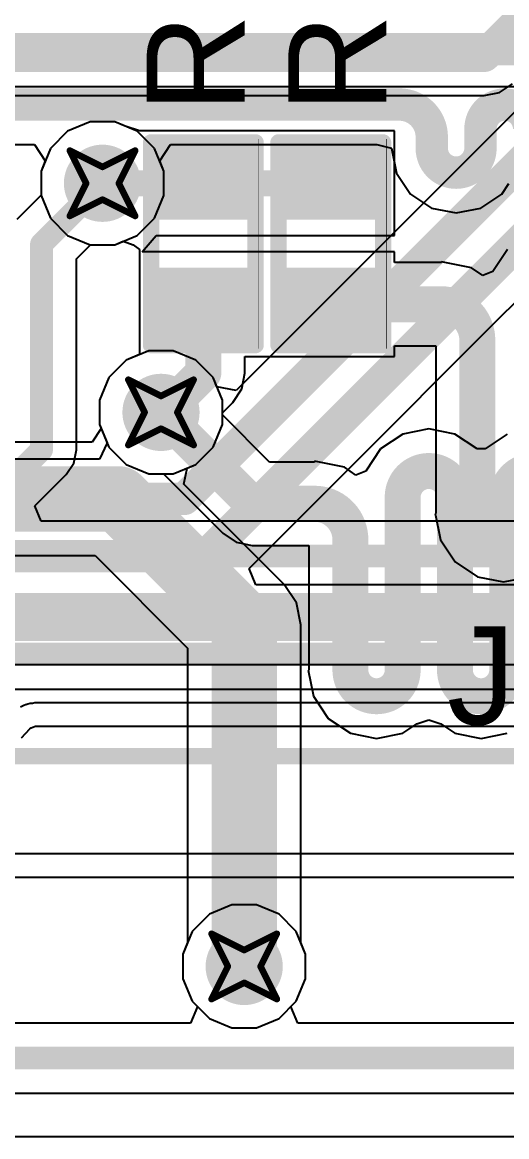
# Model space of a CAD drawing. Header units: inches. Extents: x -3 to 488, y -11 to 93.
# Drawn here: x 87.39 to 91.15, y 5.12 to 13.78 of the extents above; entities that cross this region are included whole.
import ezdxf

# ---------------------------------------------------------------- set-up
doc = ezdxf.new("R2010")
doc.units = ezdxf.units.IN
for name, color, linetype in [('Bottom Layer', 5, 'Continuous'), ('Drill Drawing', 1, 'Continuous'), ('Layer 1', 16, 'Continuous'), ('Layer 2', 76, 'Continuous'), ('Top Layer', 1, 'Continuous'), ('Top Overlay', 2, 'Continuous'), ('Top Paste', 8, 'Continuous'), ('Top Solder', 216, 'Continuous'), ('Via Holes', 16, 'Continuous')]:
    doc.layers.add(name, color=color, linetype=linetype)
doc.styles.add('Arial', font='', dxfattribs={"height": 0.2})
doc.styles.get('Arial').set_extended_font_data('Arial')

msp = doc.modelspace()

# ---------------------------------------------------------------- hatches: boundary and pattern name
at = {"layer": 'Bottom Layer'}
h = msp.add_hatch(color=5, dxfattribs=at)
edge = h.paths.add_edge_path()
edge.add_arc((88.0117, 12.5301), 0.3, 0, 360)
h = msp.add_hatch(color=5, dxfattribs=at)
edge = h.paths.add_edge_path()
edge.add_arc((88.4665, 10.7503), 0.3, 0, 360)
h = msp.add_hatch(color=5, dxfattribs=at)
edge = h.paths.add_edge_path()
edge.add_arc((89.1133, 6.4459), 0.3, 0, 360)
at = {"layer": 'Layer 1'}
h = msp.add_hatch(color=16, dxfattribs=at)
edge = h.paths.add_edge_path()
edge.add_arc((88.0117, 12.5301), 0.3, 0, 360)
h = msp.add_hatch(color=16, dxfattribs=at)
edge = h.paths.add_edge_path()
edge.add_arc((88.4665, 10.7503), 0.3, 0, 360)
h = msp.add_hatch(color=16, dxfattribs=at)
edge = h.paths.add_edge_path()
edge.add_arc((89.1133, 6.4459), 0.3, 0, 360)
at = {"layer": 'Layer 2'}
h = msp.add_hatch(color=76, dxfattribs=at)
edge = h.paths.add_edge_path()
edge.add_arc((88.0117, 12.5301), 0.3, 0, 360)
h = msp.add_hatch(color=76, dxfattribs=at)
edge = h.paths.add_edge_path()
edge.add_arc((88.4665, 10.7503), 0.3, 0, 360)
h = msp.add_hatch(color=76, dxfattribs=at)
edge = h.paths.add_edge_path()
edge.add_arc((89.1133, 6.4459), 0.3, 0, 360)
at = {"layer": 'Top Layer'}
h = msp.add_hatch(color=1, dxfattribs=at)
edge = h.paths.add_edge_path()
edge.add_arc((88.0117, 12.5301), 0.3, 0, 360)
for points in [[(89.1133, 12.3015), (88.4783, 12.3015), (88.4783, 12.7587), (89.1133, 12.7587)], [(90.1039, 12.3015), (89.4689, 12.3015), (89.4689, 12.7587), (90.1039, 12.7587)], [(89.1133, 11.3617), (88.4783, 11.3617), (88.4783, 11.8189), (89.1133, 11.8189)], [(90.1039, 11.3617), (89.4689, 11.3617), (89.4689, 11.8189), (90.1039, 11.8189)]]:
    msp.add_hatch(color=1, dxfattribs=at).paths.add_polyline_path(points)
h = msp.add_hatch(color=1, dxfattribs=at)
edge = h.paths.add_edge_path()
edge.add_arc((88.4665, 10.7503), 0.3, 0, 360)
h = msp.add_hatch(color=1, dxfattribs=at)
edge = h.paths.add_edge_path()
edge.add_arc((89.1133, 6.4459), 0.3, 0, 360)
at = {"layer": 'Top Paste'}
for points in [[(89.1133, 12.3015), (88.4783, 12.3015), (88.4783, 12.7587), (89.1133, 12.7587)], [(90.1039, 12.3015), (89.4689, 12.3015), (89.4689, 12.7587), (90.1039, 12.7587)], [(89.1133, 11.3617), (88.4783, 11.3617), (88.4783, 11.8189), (89.1133, 11.8189)], [(90.1039, 11.3617), (89.4689, 11.3617), (89.4689, 11.8189), (90.1039, 11.8189)]]:
    msp.add_hatch(color=8, dxfattribs=at).paths.add_polyline_path(points)
at = {"layer": 'Top Solder'}
for points in [[(89.1683, 12.2465), (88.4233, 12.2465), (88.4233, 12.8137), (89.1683, 12.8137)], [(90.1589, 12.2465), (89.4139, 12.2465), (89.4139, 12.8137), (90.1589, 12.8137)], [(89.1683, 11.3067), (88.4233, 11.3067), (88.4233, 11.8739), (89.1683, 11.8739)], [(90.1589, 11.3067), (89.4139, 11.3067), (89.4139, 11.8739), (90.1589, 11.8739)]]:
    msp.add_hatch(color=216, dxfattribs=at).paths.add_polyline_path(points)
at = {"layer": 'Via Holes'}
h = msp.add_hatch(color=7, dxfattribs=at)
edge = h.paths.add_edge_path()
edge.add_arc((88.0117, 12.5301), 0.15, 0, 360)
h = msp.add_hatch(color=7, dxfattribs=at)
edge = h.paths.add_edge_path()
edge.add_arc((88.4665, 10.7503), 0.15, 0, 360)
h = msp.add_hatch(color=7, dxfattribs=at)
edge = h.paths.add_edge_path()
edge.add_arc((89.1133, 6.4459), 0.15, 0, 360)

# ---------------------------------------------------------------- linework, layer by layer
at = {"layer": 'Bottom Layer'}
for p, q in [((86.1748, 13.2829), (92.7635, 13.2829)), ((87.9167, 13.0079), (87.7411, 12.9352)), ((88.1068, 13.0079), (87.9167, 13.0079)), ((88.2824, 12.9352), (88.1068, 13.0079)), ((87.7411, 12.9352), (87.6067, 12.8008)), ((88.4168, 12.8008), (88.2824, 12.9352)), ((87.6067, 12.8008), (87.5339, 12.6252)), ((88.4895, 12.6252), (88.4168, 12.8008)), ((87.5339, 12.6252), (87.5339, 12.4351)), ((88.4895, 12.4351), (88.4895, 12.6252)), ((87.5339, 12.4351), (87.6067, 12.2595)), ((88.4168, 12.2595), (88.4895, 12.4351)), ((87.6067, 12.2595), (87.7411, 12.1251)), ((88.2824, 12.1251), (88.4168, 12.2595)), ((87.7411, 12.1251), (87.9167, 12.0523)), ((88.1068, 12.0523), (88.2824, 12.1251)), ((87.9167, 12.0523), (88.1068, 12.0523)), ((88.3714, 11.2281), (88.1958, 11.1554)), ((88.5615, 11.2281), (88.3714, 11.2281)), ((88.7371, 11.1554), (88.5615, 11.2281)), ((88.1958, 11.1554), (88.0614, 11.021)), ((88.8715, 11.021), (88.7371, 11.1554)), ((88.0614, 11.021), (87.9887, 10.8454)), ((88.9443, 10.8454), (88.8715, 11.021)), ((87.9887, 10.8454), (87.9887, 10.6553)), ((88.9443, 10.7303), (88.9443, 10.8454)), ((87.9887, 10.6553), (88.0614, 10.4797)), ((89.3101, 10.3645), (88.9443, 10.7303)), ((90.3452, 10.5821), (90.173, 10.467)), ((90.5484, 10.6225), (90.3452, 10.5821)), ((90.7516, 10.5821), (90.5484, 10.6225)), ((90.9238, 10.467), (90.7516, 10.5821)), ((91.158, 10.5821), (90.9858, 10.467)), ((88.0614, 10.4797), (88.1958, 10.3453)), ((90.173, 10.467), (90.0579, 10.2947)), ((90.9858, 10.467), (90.9238, 10.467)), ((88.1958, 10.3453), (88.3714, 10.2725)), ((89.6594, 10.3645), (89.3101, 10.3645)), ((89.8923, 10.3236), (89.6594, 10.37)), ((89.6594, 10.37), (89.6594, 10.3645)), ((89.9824, 10.2635), (89.8923, 10.3236)), ((88.3714, 10.2725), (88.4865, 10.2725)), ((88.4865, 10.2725), (88.9471, 9.8119)), ((90.0579, 10.2947), (89.9824, 10.2635)), ((88.9471, 9.8119), (89.0521, 9.7417)), ((89.0521, 9.7417), (89.176, 9.7171)), ((89.176, 9.7171), (89.6151, 9.7171)), ((89.6151, 9.7171), (89.6151, 8.7482)), ((89.6151, 8.7482), (89.6111, 8.7482)), ((89.6111, 8.7482), (89.6515, 8.5451)), ((89.6515, 8.5451), (89.7666, 8.3728)), ((89.7666, 8.3728), (89.9388, 8.2578)), ((90.3452, 8.2578), (90.4547, 8.3309)), ((90.4547, 8.3309), (90.5484, 8.3624)), ((90.5484, 8.3624), (90.6421, 8.3309)), ((90.6421, 8.3309), (90.7516, 8.2578)), ((89.9388, 8.2578), (90.142, 8.2173)), ((90.142, 8.2173), (90.3452, 8.2578)), ((90.7516, 8.2578), (90.9548, 8.2173)), ((90.9548, 8.2173), (91.158, 8.2578)), ((96.6439, 7.3211), (71.3248, 7.3211)), ((71.2497, 7.1398), (96.719, 7.1398)), ((88.8426, 6.851), (88.7082, 6.7166)), ((89.0182, 6.9237), (88.8426, 6.851)), ((89.2083, 6.9237), (89.0182, 6.9237)), ((89.3839, 6.851), (89.2083, 6.9237)), ((89.5183, 6.7166), (89.3839, 6.851)), ((88.7082, 6.7166), (88.6355, 6.541)), ((89.5911, 6.541), (89.5183, 6.7166)), ((88.6355, 6.541), (88.6355, 6.3509)), ((89.5911, 6.3509), (89.5911, 6.541)), ((88.6355, 6.3509), (88.7082, 6.1753)), ((89.5183, 6.1753), (89.5911, 6.3509)), ((88.7082, 6.1753), (88.8426, 6.0409)), ((89.3839, 6.0409), (89.5183, 6.1753)), ((88.8426, 6.0409), (89.0182, 5.9681)), ((89.2083, 5.9681), (89.3839, 6.0409)), ((89.0182, 5.9681), (89.2083, 5.9681))]:
    msp.add_line(p, q, dxfattribs=at)
for points, const_width in [([(86.0622, 13.5549), (92.7635, 13.5549)], 0.1778), ([(88.4665, 10.7503), (89.1133, 10.1035)], 0.2794), ([(89.1133, 10.1035), (89.176, 10.0408)], 0.2794), ([(90.3452, 8.7482), (90.3452, 10.0916)], 0.2794), ([(90.7516, 8.7482), (90.7516, 10.0916)], 0.2794), ([(91.158, 8.7482), (91.158, 10.0916)], 0.2794), ([(89.176, 10.0408), (89.6594, 10.0408)], 0.2794), ([(89.9388, 8.7482), (89.9388, 9.7614)], 0.2794)]:
    msp.add_lwpolyline(points, dxfattribs=dict(at, const_width=const_width))
at = {"layer": 'Bottom Layer', "const_width": 0.1397}
for points in [[(88.3966, 10.7503, 1), (88.5363, 10.7503, 1)], [(89.0434, 10.1035, 1), (89.1831, 10.1035, 1)], [(89.0434, 10.1035, 1), (89.1831, 10.1035, 1)], [(90.2753, 10.0916, 1), (90.415, 10.0916, 1)], [(90.2753, 10.0916, 1), (90.415, 10.0916, 1)], [(90.6817, 10.0916, 1), (90.8214, 10.0916, 1)], [(90.6817, 10.0916, 1), (90.8214, 10.0916, 1)], [(91.0881, 10.0916, 1), (91.2278, 10.0916, 1)], [(91.0881, 10.0916, 1), (91.2278, 10.0916, 1)], [(89.1062, 10.0408, 1), (89.2459, 10.0408, 1)], [(89.1062, 10.0408, 1), (89.2459, 10.0408, 1)], [(89.5895, 10.0408, 1), (89.7292, 10.0408, 1)], [(89.5895, 10.0408, 1), (89.7292, 10.0408, 1)], [(89.8689, 9.7614, 1), (90.0086, 9.7614, 1)], [(89.8689, 9.7614, 1), (90.0086, 9.7614, 1)], [(89.8689, 8.7482, 1), (90.0086, 8.7482, 1)], [(89.8689, 8.7482, 1), (90.0086, 8.7482, 1)], [(90.2753, 8.7482, 1), (90.415, 8.7482, 1)], [(90.2753, 8.7482, 1), (90.415, 8.7482, 1)], [(90.6817, 8.7482, 1), (90.8214, 8.7482, 1)], [(90.6817, 8.7482, 1), (90.8214, 8.7482, 1)], [(91.0881, 8.7482, 1), (91.2278, 8.7482, 1)], [(91.0881, 8.7482, 1), (91.2278, 8.7482, 1)]]:
    msp.add_lwpolyline(points, format="xyb", close=True, dxfattribs=at)
at = {"layer": 'Bottom Layer', "const_width": 0.2794}
for points in [[(90.3452, 10.0916, -1), (90.7516, 10.0916)], [(91.158, 10.0916, -1), (91.5644, 10.0916)], [(89.6594, 10.0408, -0.414214), (89.9388, 9.7614)], [(90.3452, 8.7482, -1), (89.9388, 8.7482)], [(91.158, 8.7482, -1), (90.7516, 8.7482)]]:
    msp.add_lwpolyline(points, format="xyb", dxfattribs=at)
at = {"layer": 'Drill Drawing', "const_width": 0.0508}
for points in [[(87.7577, 12.7841), (88.0117, 12.6571)], [(87.7577, 12.7841), (87.8847, 12.5301)], [(88.0117, 12.6571), (88.2657, 12.7841)], [(88.1387, 12.5301), (88.2657, 12.7841)], [(87.7577, 12.2761), (87.8847, 12.5301)], [(88.1387, 12.5301), (88.2657, 12.2761)], [(87.7577, 12.2761), (88.0117, 12.4031)], [(88.0117, 12.4031), (88.2657, 12.2761)], [(88.2125, 11.0043), (88.4665, 10.8773)], [(88.2125, 11.0043), (88.3395, 10.7503)], [(88.4665, 10.8773), (88.7205, 11.0043)], [(88.5935, 10.7503), (88.7205, 11.0043)], [(88.2125, 10.4963), (88.3395, 10.7503)], [(88.5935, 10.7503), (88.7205, 10.4963)], [(88.2125, 10.4963), (88.4665, 10.6233)], [(88.4665, 10.6233), (88.7205, 10.4963)], [(88.8593, 6.6999), (89.1133, 6.5729)], [(88.8593, 6.6999), (88.9863, 6.4459)], [(89.1133, 6.5729), (89.3673, 6.6999)], [(89.2403, 6.4459), (89.3673, 6.6999)], [(88.8593, 6.1919), (88.9863, 6.4459)], [(89.2403, 6.4459), (89.3673, 6.1919)], [(88.8593, 6.1919), (89.1133, 6.3189)], [(89.1133, 6.3189), (89.3673, 6.1919)]]:
    msp.add_lwpolyline(points, dxfattribs=at)
at = {"layer": 'Drill Drawing', "const_width": 0.0254}
for points in [[(87.745, 12.7841, 1), (87.7704, 12.7841, 1)], [(87.745, 12.7841, 1), (87.7704, 12.7841, 1)], [(88.253, 12.7841, 1), (88.2784, 12.7841, 1)], [(88.253, 12.7841, 1), (88.2784, 12.7841, 1)], [(87.999, 12.6571, 1), (88.0244, 12.6571, 1)], [(87.999, 12.6571, 1), (88.0244, 12.6571, 1)], [(87.872, 12.5301, 1), (87.8974, 12.5301, 1)], [(87.872, 12.5301, 1), (87.8974, 12.5301, 1)], [(88.126, 12.5301, 1), (88.1514, 12.5301, 1)], [(88.126, 12.5301, 1), (88.1514, 12.5301, 1)], [(87.999, 12.4031, 1), (88.0244, 12.4031, 1)], [(87.999, 12.4031, 1), (88.0244, 12.4031, 1)], [(87.745, 12.2761, 1), (87.7704, 12.2761, 1)], [(87.745, 12.2761, 1), (87.7704, 12.2761, 1)], [(88.253, 12.2761, 1), (88.2784, 12.2761, 1)], [(88.253, 12.2761, 1), (88.2784, 12.2761, 1)], [(88.1998, 11.0043, 1), (88.2252, 11.0043, 1)], [(88.1998, 11.0043, 1), (88.2252, 11.0043, 1)], [(88.7078, 11.0043, 1), (88.7332, 11.0043, 1)], [(88.7078, 11.0043, 1), (88.7332, 11.0043, 1)], [(88.4538, 10.8773, 1), (88.4792, 10.8773, 1)], [(88.4538, 10.8773, 1), (88.4792, 10.8773, 1)], [(88.3268, 10.7503, 1), (88.3522, 10.7503, 1)], [(88.3268, 10.7503, 1), (88.3522, 10.7503, 1)], [(88.5808, 10.7503, 1), (88.6062, 10.7503, 1)], [(88.5808, 10.7503, 1), (88.6062, 10.7503, 1)], [(88.4538, 10.6233, 1), (88.4792, 10.6233, 1)], [(88.4538, 10.6233, 1), (88.4792, 10.6233, 1)], [(88.1998, 10.4963, 1), (88.2252, 10.4963, 1)], [(88.1998, 10.4963, 1), (88.2252, 10.4963, 1)], [(88.7078, 10.4963, 1), (88.7332, 10.4963, 1)], [(88.7078, 10.4963, 1), (88.7332, 10.4963, 1)], [(88.8466, 6.6999, 1), (88.872, 6.6999, 1)], [(88.8466, 6.6999, 1), (88.872, 6.6999, 1)], [(89.3546, 6.6999, 1), (89.38, 6.6999, 1)], [(89.3546, 6.6999, 1), (89.38, 6.6999, 1)], [(89.1006, 6.5729, 1), (89.126, 6.5729, 1)], [(89.1006, 6.5729, 1), (89.126, 6.5729, 1)], [(88.9736, 6.4459, 1), (88.999, 6.4459, 1)], [(88.9736, 6.4459, 1), (88.999, 6.4459, 1)], [(89.2276, 6.4459, 1), (89.253, 6.4459, 1)], [(89.2276, 6.4459, 1), (89.253, 6.4459, 1)], [(89.1006, 6.3189, 1), (89.126, 6.3189, 1)], [(89.1006, 6.3189, 1), (89.126, 6.3189, 1)], [(88.8466, 6.1919, 1), (88.872, 6.1919, 1)], [(88.8466, 6.1919, 1), (88.872, 6.1919, 1)], [(89.3546, 6.1919, 1), (89.38, 6.1919, 1)], [(89.3546, 6.1919, 1), (89.38, 6.1919, 1)]]:
    msp.add_lwpolyline(points, format="xyb", close=True, dxfattribs=at)
at = {"layer": 'Layer 1'}
for p, q in [((85.5782, 12.8321), (87.4822, 12.8321)), ((87.4822, 12.8321), (87.567, 12.7051)), ((88.4564, 12.7051), (88.5413, 12.8321)), ((88.5413, 12.8321), (90.1439, 12.8321)), ((90.1439, 12.8321), (90.2583, 12.8017)), ((90.2583, 12.8017), (90.2966, 12.6095)), ((87.567, 12.7051), (87.5339, 12.6252)), ((88.4895, 12.6252), (88.4564, 12.7051)), ((87.5339, 12.6252), (87.5339, 12.4369)), ((88.4895, 12.4351), (88.4895, 12.6252)), ((90.2966, 12.6095), (90.4055, 12.4465)), ((91.116, 12.4465), (91.1711, 12.529)), ((87.5339, 12.4369), (87.3455, 12.2485)), ((88.4168, 12.2595), (88.4895, 12.4351)), ((90.4055, 12.4465), (90.5685, 12.3376)), ((90.953, 12.3376), (91.116, 12.4465)), ((90.5685, 12.3376), (90.7607, 12.2993)), ((90.7607, 12.2993), (90.953, 12.3376)), ((88.2824, 12.1251), (88.4168, 12.2595)), ((88.1068, 12.0523), (88.2824, 12.1251)), ((87.8097, 11.9436), (87.9185, 12.0523)), ((87.9185, 12.0523), (88.1068, 12.0523)), ((87.8097, 10.4592), (87.8097, 11.9436)), ((88.3714, 11.2281), (88.1958, 11.1554)), ((88.5615, 11.2281), (88.3714, 11.2281)), ((88.7371, 11.1554), (88.5615, 11.2281)), ((88.1958, 11.1554), (88.0614, 11.021)), ((88.8715, 11.021), (88.7371, 11.1554)), ((88.0614, 11.021), (87.9887, 10.8454)), ((88.9443, 10.8454), (88.8715, 11.021)), ((87.9887, 10.8454), (87.9887, 10.6553)), ((88.9443, 10.6553), (88.9443, 10.8454)), ((87.9887, 10.6553), (88.0614, 10.4797)), ((88.8715, 10.4797), (88.9443, 10.6553)), ((88.0614, 10.4797), (88.1958, 10.3453)), ((88.7371, 10.3453), (88.8715, 10.4797)), ((87.789, 10.3551), (87.8097, 10.4592)), ((87.7301, 10.2669), (87.789, 10.3551)), ((88.1958, 10.3453), (88.3714, 10.2725)), ((88.5615, 10.2725), (88.7371, 10.3453)), ((87.4868, 10.0236), (87.7301, 10.2669)), ((88.3714, 10.2725), (88.5615, 10.2725)), ((87.5354, 9.9063), (87.4868, 10.0236)), ((97.2937, 9.9063), (87.5354, 9.9063)), ((87.2295, 8.6005), (97.9487, 8.6005)), ((88.8426, 6.851), (88.7082, 6.7166)), ((89.0182, 6.9237), (88.8426, 6.851)), ((89.2083, 6.9237), (89.0182, 6.9237)), ((89.3839, 6.851), (89.2083, 6.9237)), ((89.5183, 6.7166), (89.3839, 6.851)), ((88.7082, 6.7166), (88.6355, 6.541)), ((89.5911, 6.541), (89.5183, 6.7166)), ((88.6355, 6.541), (88.6355, 6.3509)), ((89.5911, 6.3509), (89.5911, 6.541)), ((88.6355, 6.3509), (88.7082, 6.1753)), ((89.5183, 6.1753), (89.5911, 6.3509)), ((88.7082, 6.1753), (88.7498, 6.1336)), ((89.4767, 6.1336), (89.5183, 6.1753)), ((88.7498, 6.1336), (88.6972, 6.0066)), ((89.5293, 6.0066), (89.4767, 6.1336)), ((88.6972, 6.0066), (83.8253, 6.0066)), ((92.9591, 6.0066), (89.5293, 6.0066)), ((72.6548, 5.4628), (93.0717, 5.4628)), ((109.9606, 5.1233), (65.7483, 5.1233))]:
    msp.add_line(p, q, dxfattribs=at)
for points, const_width in [([(75.1758, 13.5708), (94.1264, 13.5708)], 0.2515), ([(75.6199, 13.1416), (89.8158, 13.1416)], 0.2515), ([(89.8158, 13.1416), (90.32, 13.1416)], 0.2515), ([(90.95, 12.8017), (90.95, 12.9523)], 0.2515), ([(90.5715, 12.8017), (90.5715, 12.8901)], 0.2515), ([(87.5378, 12.0562), (88.0117, 12.5301)], 0.1778), ([(87.5378, 10.4592), (87.5378, 12.0562)], 0.1778), ([(87.1568, 10.0782), (87.5378, 10.4592)], 0.1778), ([(71.4525, 9.6344), (97.4064, 9.6344)], 0.1778), ([(71.3257, 9.2583), (97.8318, 9.2583)], 0.1778), ([(71.2088, 8.8724), (97.9487, 8.8724)], 0.1778), ([(72.6548, 5.7347), (93.0717, 5.7347)], 0.1778)]:
    msp.add_lwpolyline(points, dxfattribs=dict(at, const_width=const_width))
for points, const_width in [([(89.753, 13.1416, 1), (89.8787, 13.1416, 1)], 0.1257), ([(89.753, 13.1416, 1), (89.8787, 13.1416, 1)], 0.1257), ([(90.2572, 13.1416, 1), (90.3829, 13.1416, 1)], 0.1257), ([(90.2572, 13.1416, 1), (90.3829, 13.1416, 1)], 0.1257), ([(90.8871, 12.9523, 1), (91.0128, 12.9523, 1)], 0.1257), ([(90.8871, 12.9523, 1), (91.0128, 12.9523, 1)], 0.1257), ([(90.5086, 12.8901, 1), (90.6344, 12.8901, 1)], 0.1257), ([(90.5086, 12.8901, 1), (90.6344, 12.8901, 1)], 0.1257), ([(90.5086, 12.8017, 1), (90.6344, 12.8017, 1)], 0.1257), ([(90.5086, 12.8017, 1), (90.6344, 12.8017, 1)], 0.1257), ([(90.8871, 12.8017, 1), (91.0128, 12.8017, 1)], 0.1257), ([(90.8871, 12.8017, 1), (91.0128, 12.8017, 1)], 0.1257), ([(87.9673, 12.5301, 1), (88.0562, 12.5301, 1)], 0.0889), ([(87.4933, 12.0562, 1), (87.5822, 12.0562, 1)], 0.0889), ([(87.4933, 12.0562, 1), (87.5822, 12.0562, 1)], 0.0889), ([(87.4933, 10.4592, 1), (87.5822, 10.4592, 1)], 0.0889), ([(87.4933, 10.4592, 1), (87.5822, 10.4592, 1)], 0.0889)]:
    msp.add_lwpolyline(points, format="xyb", close=True, dxfattribs=dict(at, const_width=const_width))
at = {"layer": 'Layer 1', "const_width": 0.2515}
for points in [[(90.32, 13.1416, -0.414214), (90.5715, 12.8901)], [(90.95, 12.9523, -1), (91.3284, 12.9523)], [(90.95, 12.8017, -1), (90.5715, 12.8017)]]:
    msp.add_lwpolyline(points, format="xyb", dxfattribs=at)
at = {"layer": 'Layer 2'}
for p, q in [((90.9668, 11.3523), (94.2924, 14.678)), ((91.9904, 13.8584), (89.0512, 10.9192)), ((91.0983, 13.2343), (91.1987, 13.3014)), ((74.8883, 13.2108), (90.9798, 13.2108)), ((90.9798, 13.2108), (90.9799, 13.2108)), ((90.9799, 13.2108), (91.0983, 13.2343)), ((87.9167, 13.0079), (87.7411, 12.9352)), ((88.1068, 13.0079), (87.9167, 13.0079)), ((88.2824, 12.9352), (88.1068, 13.0079)), ((87.7411, 12.9352), (87.6067, 12.8008)), ((88.4168, 12.8008), (88.2824, 12.9352)), ((87.6067, 12.8008), (87.5339, 12.6252)), ((88.4895, 12.6252), (88.4168, 12.8008)), ((87.5339, 12.6252), (87.5339, 12.4351)), ((88.4895, 12.4351), (88.4895, 12.6252)), ((87.5339, 12.4351), (87.6067, 12.2595)), ((88.4168, 12.2595), (88.4895, 12.4351)), ((87.6067, 12.2595), (87.7411, 12.1251)), ((88.2824, 12.1251), (88.4168, 12.2595)), ((87.7411, 12.1251), (87.9167, 12.0523)), ((88.1068, 12.0523), (88.2824, 12.1251)), ((87.9167, 12.0523), (88.1068, 12.0523)), ((90.011, 10.3966), (90.9668, 11.3523)), ((90.9668, 11.3523), (90.9668, 11.3523)), ((88.3714, 11.2281), (88.1958, 11.1554)), ((88.5615, 11.2281), (88.3714, 11.2281)), ((88.7371, 11.1554), (88.5615, 11.2281)), ((88.1958, 11.1554), (88.0614, 11.021)), ((88.8715, 11.021), (88.7371, 11.1554)), ((88.0614, 11.021), (87.9887, 10.8454)), ((88.9014, 10.949), (88.8715, 11.021)), ((89.0512, 10.9192), (88.9014, 10.949)), ((87.9887, 10.8454), (87.9887, 10.6553)), ((87.9887, 10.6553), (88.0469, 10.5147)), ((88.0469, 10.5147), (87.9875, 10.3877)), ((89.1519, 9.5375), (90.011, 10.3966)), ((90.011, 10.3966), (90.011, 10.3966)), ((87.9875, 10.3877), (79.4421, 10.3877)), ((89.2045, 9.4105), (89.1519, 9.5375)), ((92.9487, 9.4105), (89.2045, 9.4105)), ((78.2911, 8.7915), (93.0769, 8.7915)), ((87.4491, 8.4896), (87.4327, 8.4828)), ((87.467, 8.4897), (87.4491, 8.4896)), ((87.4846, 8.4932), (87.467, 8.4897)), ((96.8562, 8.4932), (87.4846, 8.4932)), ((87.3896, 8.4686), (87.3754, 8.4592)), ((87.4006, 8.4731), (87.3896, 8.4686)), ((87.4144, 8.4788), (87.4006, 8.4731)), ((87.4006, 8.4731), (87.4006, 8.4731)), ((87.4153, 8.4794), (87.4144, 8.4788)), ((87.4144, 8.4788), (87.4144, 8.4788)), ((87.4327, 8.4828), (87.4153, 8.4794)), ((87.47, 8.3056), (87.4838, 8.3113)), ((87.4838, 8.3113), (87.4846, 8.3119)), ((87.4846, 8.3119), (97.0375, 8.3119)), ((87.3812, 8.2218), (87.4469, 8.2908)), ((87.4469, 8.2908), (87.4582, 8.3008)), ((87.4582, 8.3008), (87.4692, 8.3053)), ((87.4692, 8.3053), (87.4696, 8.3055)), ((87.4696, 8.3055), (87.47, 8.3056))]:
    msp.add_line(p, q, dxfattribs=at)
at = {"layer": 'Layer 2', "const_width": 0.2515}
for points in [[(88.6479, 10.0782), (94.5523, 15.9826)], [(90.7479, 11.5712), (94.5152, 15.3384)], [(90.9799, 13.5203), (92.0829, 14.6233)], [(75.3667, 13.5203), (90.9799, 13.5203)], [(89.7922, 10.6155), (90.7479, 11.5712)], [(88.8111, 9.6344), (89.7922, 10.6155)], [(79.3139, 10.0782), (88.6479, 10.0782)], [(78.608, 9.6344), (88.8111, 9.6344)], [(78.2911, 9.101), (93.0769, 9.101)]]:
    msp.add_lwpolyline(points, dxfattribs=at)
at = {"layer": 'Layer 2', "const_width": 0.1257}
for points in [[(90.917, 13.5203, 1), (91.0427, 13.5203, 1)], [(90.917, 13.5203, 1), (91.0427, 13.5203, 1)], [(90.6851, 11.5712, 1), (90.8108, 11.5712, 1)], [(90.6851, 11.5712, 1), (90.8108, 11.5712, 1)], [(89.7293, 10.6155, 1), (89.8551, 10.6155, 1)], [(89.7293, 10.6155, 1), (89.8551, 10.6155, 1)], [(88.585, 10.0782, 1), (88.7107, 10.0782, 1)], [(88.585, 10.0782, 1), (88.7107, 10.0782, 1)], [(88.7483, 9.6344, 1), (88.874, 9.6344, 1)], [(88.7483, 9.6344, 1), (88.874, 9.6344, 1)]]:
    msp.add_lwpolyline(points, format="xyb", close=True, dxfattribs=at)
at = {"layer": 'Top Layer'}
for p, q in [((87.9167, 13.0079), (87.7411, 12.9352)), ((88.1068, 13.0079), (87.9167, 13.0079)), ((88.1889, 12.9739), (88.1068, 13.0079)), ((87.7411, 12.9352), (87.6067, 12.8008)), ((88.3005, 12.9365), (88.1889, 12.9739)), ((90.2817, 12.9365), (88.3005, 12.9365)), ((88.3005, 12.9365), (88.3005, 12.9365)), ((90.2817, 12.1237), (90.2817, 12.9365)), ((87.6067, 12.8008), (87.5339, 12.6252)), ((87.5339, 12.6252), (87.5339, 12.4351)), ((87.5339, 12.4351), (87.6067, 12.2595)), ((87.6067, 12.2595), (87.7411, 12.1251)), ((87.7411, 12.1251), (87.9167, 12.0523)), ((88.3212, 11.9967), (88.4292, 12.1237)), ((88.4292, 12.1237), (90.2817, 12.1237)), ((87.9167, 12.0523), (88.1068, 12.0523)), ((88.1068, 12.0523), (88.1735, 12.08)), ((88.1735, 12.08), (88.2509, 12.0507)), ((88.2509, 12.0507), (88.3005, 12.015)), ((88.3005, 12.015), (88.3005, 11.9899)), ((88.3005, 11.9899), (88.3005, 11.8811)), ((88.4275, 11.9967), (88.3212, 11.9967)), ((90.2817, 11.9967), (88.4275, 11.9967)), ((90.2817, 11.914), (90.2817, 11.9967)), ((91.1599, 12.0165), (91.0448, 11.8443)), ((88.3005, 11.8811), (88.3005, 11.1987)), ((90.6463, 11.914), (90.2817, 11.914)), ((90.8792, 11.8732), (90.6463, 11.9195)), ((90.6463, 11.9195), (90.6463, 11.914)), ((90.9693, 11.813), (90.8792, 11.8732)), ((91.0448, 11.8443), (90.9693, 11.813)), ((90.2817, 11.1839), (90.2817, 11.2666)), ((90.2817, 11.2666), (90.602, 11.2666)), ((90.602, 11.2666), (90.602, 9.9639)), ((88.3005, 11.1987), (88.1958, 11.1554)), ((89.1195, 11.056), (89.1195, 11.1839)), ((89.1195, 11.1839), (90.2817, 11.1839)), ((88.1958, 11.1554), (88.0614, 11.021)), ((88.0614, 11.021), (87.9887, 10.8454)), ((89.0949, 10.9321), (89.1195, 11.056)), ((89.0247, 10.8271), (89.0949, 10.9321)), ((87.9887, 10.8454), (87.9887, 10.6553)), ((88.9443, 10.7467), (89.0247, 10.8271)), ((88.9443, 10.6553), (88.9443, 10.7467)), ((87.9887, 10.6553), (88.0016, 10.6241)), ((88.8715, 10.4797), (88.9443, 10.6553)), ((88.0016, 10.6241), (87.9311, 10.5185)), ((87.9311, 10.5185), (86.3084, 10.5185)), ((88.7371, 10.3453), (88.8715, 10.4797)), ((88.6443, 10.1925), (88.6691, 10.3171)), ((88.6691, 10.3171), (88.7371, 10.3453)), ((89.4246, 9.4123), (88.6443, 10.1925)), ((90.602, 9.9639), (90.598, 9.9639)), ((90.598, 9.9639), (90.6384, 9.7607)), ((90.6384, 9.7607), (90.7535, 9.5885)), ((86.2992, 9.6379), (87.9537, 9.6379)), ((87.9537, 9.6379), (88.673, 8.9186)), ((90.7535, 9.5885), (90.9257, 9.4734)), ((90.9257, 9.4734), (91.1289, 9.433)), ((91.1289, 9.433), (91.3321, 9.4734)), ((89.52, 9.2695), (89.4246, 9.4123)), ((89.5535, 9.101), (89.52, 9.2695)), ((89.5535, 6.6316), (89.5535, 9.101)), ((89.5535, 9.101), (89.5535, 9.101)), ((88.673, 8.9186), (88.673, 6.6316)), ((88.673, 6.6316), (88.6355, 6.541)), ((89.5911, 6.541), (89.5535, 6.6316)), ((88.6355, 6.541), (88.6355, 6.3509)), ((89.5911, 6.3509), (89.5911, 6.541)), ((88.6355, 6.3509), (88.7082, 6.1753)), ((89.5183, 6.1753), (89.5911, 6.3509)), ((88.7082, 6.1753), (88.8426, 6.0409)), ((89.3839, 6.0409), (89.5183, 6.1753)), ((88.8426, 6.0409), (89.0182, 5.9681)), ((89.2083, 5.9681), (89.3839, 6.0409)), ((89.0182, 5.9681), (89.2083, 5.9681))]:
    msp.add_line(p, q, dxfattribs=at)
for points, const_width in [([(88.0117, 12.5301), (88.7958, 12.5301)], 0.2032), ([(88.7958, 12.5301), (89.7864, 12.5301)], 0.2032), ([(88.7958, 11.056), (88.7958, 11.5903)], 0.2794), ([(89.7864, 11.5903), (90.1002, 11.5903)], 0.2794), ([(90.1002, 11.5903), (90.6463, 11.5903)], 0.2794), ([(90.9257, 9.9639), (90.9257, 11.3109)], 0.2794), ([(88.4783, 10.7385), (88.7958, 11.056)], 0.2794), ([(88.4665, 10.7503), (88.4783, 10.7385)], 0.2794), ([(85.0604, 10.0782), (88.1361, 10.0782)], 0.508), ([(88.1361, 10.0782), (89.1133, 9.101)], 0.508), ([(89.1133, 6.4459), (89.1133, 9.101)], 0.508)]:
    msp.add_lwpolyline(points, dxfattribs=dict(at, const_width=const_width))
for points, const_width in [([(87.9609, 12.5301, 1), (88.0625, 12.5301, 1)], 0.1016), ([(88.745, 12.5301, 1), (88.8466, 12.5301, 1)], 0.1016), ([(88.745, 12.5301, 1), (88.8466, 12.5301, 1)], 0.1016), ([(89.7356, 12.5301, 1), (89.8372, 12.5301, 1)], 0.1016), ([(88.7259, 11.5903, 1), (88.8656, 11.5903, 1)], 0.1397), ([(89.7165, 11.5903, 1), (89.8562, 11.5903, 1)], 0.1397), ([(90.0303, 11.5903, 1), (90.17, 11.5903, 1)], 0.1397), ([(90.0303, 11.5903, 1), (90.17, 11.5903, 1)], 0.1397), ([(90.5765, 11.5903, 1), (90.7162, 11.5903, 1)], 0.1397), ([(90.5765, 11.5903, 1), (90.7162, 11.5903, 1)], 0.1397), ([(90.8559, 11.3109, 1), (90.9956, 11.3109, 1)], 0.1397), ([(90.8559, 11.3109, 1), (90.9956, 11.3109, 1)], 0.1397), ([(88.7259, 11.056, 1), (88.8656, 11.056, 1)], 0.1397), ([(88.7259, 11.056, 1), (88.8656, 11.056, 1)], 0.1397), ([(88.3966, 10.7503, 1), (88.5363, 10.7503, 1)], 0.1397), ([(88.4084, 10.7385, 1), (88.5481, 10.7385, 1)], 0.1397), ([(88.4084, 10.7385, 1), (88.5481, 10.7385, 1)], 0.1397), ([(88.0091, 10.0782, 1), (88.2631, 10.0782, 1)], 0.254), ([(88.0091, 10.0782, 1), (88.2631, 10.0782, 1)], 0.254), ([(90.8559, 9.9639, 1), (90.9956, 9.9639, 1)], 0.1397), ([(90.8559, 9.9639, 1), (90.9956, 9.9639, 1)], 0.1397), ([(88.9863, 9.101, 1), (89.2403, 9.101, 1)], 0.254), ([(88.9863, 9.101, 1), (89.2403, 9.101, 1)], 0.254), ([(88.9863, 6.4459, 1), (89.2403, 6.4459, 1)], 0.254)]:
    msp.add_lwpolyline(points, format="xyb", close=True, dxfattribs=dict(at, const_width=const_width))
at = {"layer": 'Top Layer', "const_width": 0.2794}
for points in [[(90.6463, 11.5903, -0.414214), (90.9257, 11.3109)], [(91.3321, 9.9639, -1), (90.9257, 9.9639)]]:
    msp.add_lwpolyline(points, format="xyb", dxfattribs=at)
at = {"layer": 'Top Overlay'}
for points, const_width in [([(88.3894, 12.8476), (89.2022, 12.8476)], 0.127), ([(88.3894, 11.2728), (88.3894, 12.8476)], 0.127), ([(89.2022, 11.2728), (89.2022, 12.8476)], 0.127), ([(89.38, 12.8476), (90.1928, 12.8476)], 0.127), ([(89.38, 11.2728), (89.38, 12.8476)], 0.127), ([(90.1928, 11.2728), (90.1928, 12.8476)], 0.127), ([(89.2276, 11.2474), (89.2276, 12.873)], 0.00323), ([(90.2182, 11.2474), (90.2182, 12.873)], 0.00323), ([(88.3894, 11.2728), (89.2022, 11.2728)], 0.127), ([(89.38, 11.2728), (90.1928, 11.2728)], 0.127), ([(86.6617, 8.0791), (90.0805, 8.0791)], 0.127), ([(90.0805, 8.0791), (91.7813, 8.0791)], 0.127)]:
    msp.add_lwpolyline(points, dxfattribs=dict(at, const_width=const_width))
for points, const_width in [([(88.3576, 12.8476, 1), (88.4211, 12.8476, 1)], 0.0635), ([(88.3576, 12.8476, 1), (88.4211, 12.8476, 1)], 0.0635), ([(89.1704, 12.8476, 1), (89.2339, 12.8476, 1)], 0.0635), ([(89.1704, 12.8476, 1), (89.2339, 12.8476, 1)], 0.0635), ([(89.3482, 12.8476, 1), (89.4117, 12.8476, 1)], 0.0635), ([(89.3482, 12.8476, 1), (89.4117, 12.8476, 1)], 0.0635), ([(90.161, 12.8476, 1), (90.2245, 12.8476, 1)], 0.0635), ([(90.161, 12.8476, 1), (90.2245, 12.8476, 1)], 0.0635), ([(89.2268, 12.873, 1), (89.2284, 12.873, 1)], 0.00161), ([(90.2174, 12.873, 1), (90.219, 12.873, 1)], 0.00161), ([(88.3576, 11.2728, 1), (88.4211, 11.2728, 1)], 0.0635), ([(88.3576, 11.2728, 1), (88.4211, 11.2728, 1)], 0.0635), ([(89.1704, 11.2728, 1), (89.2339, 11.2728, 1)], 0.0635), ([(89.1704, 11.2728, 1), (89.2339, 11.2728, 1)], 0.0635), ([(89.3482, 11.2728, 1), (89.4117, 11.2728, 1)], 0.0635), ([(89.3482, 11.2728, 1), (89.4117, 11.2728, 1)], 0.0635), ([(90.161, 11.2728, 1), (90.2245, 11.2728, 1)], 0.0635), ([(90.161, 11.2728, 1), (90.2245, 11.2728, 1)], 0.0635), ([(89.2268, 11.2474, 1), (89.2284, 11.2474, 1)], 0.00161), ([(90.2174, 11.2474, 1), (90.219, 11.2474, 1)], 0.00161), ([(90.0488, 8.0791, 1), (90.1123, 8.0791, 1)], 0.0635), ([(90.0488, 8.0791, 1), (90.1123, 8.0791, 1)], 0.0635)]:
    msp.add_lwpolyline(points, format="xyb", close=True, dxfattribs=dict(at, const_width=const_width))

# ---------------------------------------------------------------- texts
at = {"layer": 'Top Overlay', "style": 'Arial'}
for s, p in [('R8', (89.1174, 13.0755)), ('R7', (90.2181, 13.0755))]:
    msp.add_text(s, height=0.762, rotation=90, dxfattribs=at).set_placement(p)
msp.add_text('J8', height=0.762, dxfattribs=at).set_placement((90.6896, 8.3258))

doc.saveas('drawing.dxf')
